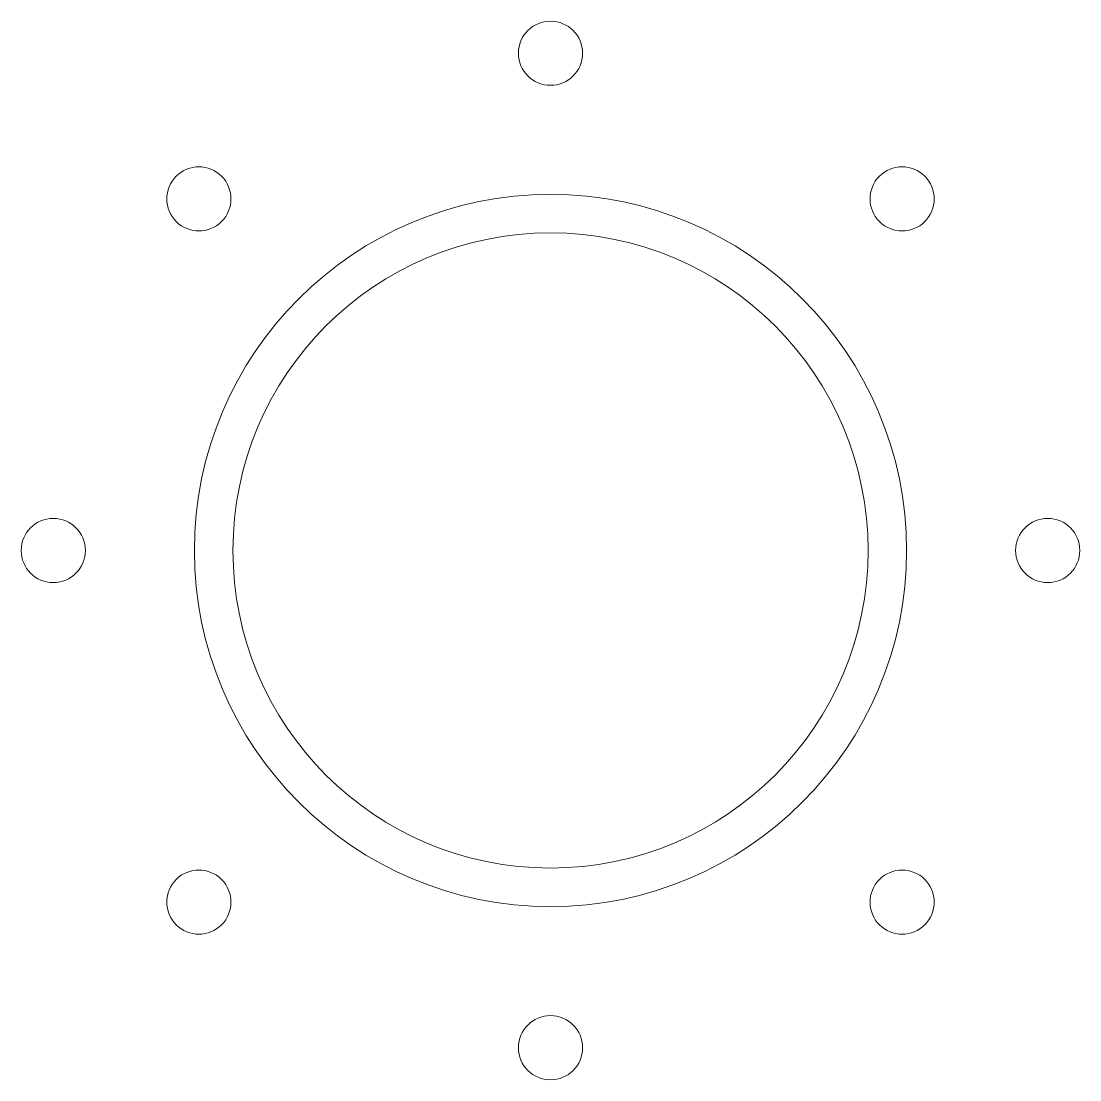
# Model space of a CAD drawing. Header units: inches. Extents: x 70.09 to 75.79, y -40.99 to -35.29.
import ezdxf

# ---------------------------------------------------------------- set-up
doc = ezdxf.new("R2010")
doc.units = ezdxf.units.IN
doc.header["$MEASUREMENT"] = 0
doc.layers.add('_U+0421_U+043B_U+043E_U+0439 1', color=7, linetype='Continuous')

# ---------------------------------------------------------------- blocks, each defined once
blk = doc.blocks.new('block 2')
at = {"layer": '_U+0421_U+043B_U+043E_U+0439 1', "lineweight": 0}
for points in [[(72.9447, -35.6316), (72.8493, -35.6316), (72.772, -35.5544), (72.772, -35.459), (72.772, -35.3636), (72.8493, -35.2862), (72.9447, -35.2862), (73.04, -35.2862), (73.1173, -35.3636), (73.1173, -35.459), (73.1173, -35.5544), (73.04, -35.6316), (72.9447, -35.6316)], [(71.1738, -36.3652), (71.1063, -36.4327), (70.9969, -36.4327), (70.9293, -36.3652), (70.862, -36.2979), (70.862, -36.1885), (70.9293, -36.121), (70.9969, -36.0536), (71.1063, -36.0536), (71.1738, -36.121), (71.2411, -36.1885), (71.2411, -36.2979), (71.1738, -36.3652)], [(74.7157, -36.3652), (74.6482, -36.2979), (74.6482, -36.1885), (74.7157, -36.121), (74.783, -36.0536), (74.8924, -36.0536), (74.9599, -36.121), (75.0275, -36.1885), (75.0275, -36.2979), (74.9599, -36.3652), (74.8924, -36.4327), (74.783, -36.4327), (74.7157, -36.3652)], [(72.9447, -40.0535), (71.8859, -40.0535), (71.0274, -39.195), (71.0274, -38.1362), (71.0274, -37.0773), (71.8859, -36.219), (72.9447, -36.219), (74.0036, -36.219), (74.8619, -37.0773), (74.8619, -38.1362), (74.8619, -39.195), (74.0036, -40.0535), (72.9447, -40.0535)], [(72.9447, -39.8461), (73.889, -39.8461), (74.6547, -39.0806), (74.6547, -38.1362), (74.6547, -37.1919), (73.889, -36.4262), (72.9447, -36.4262), (72.0003, -36.4262), (71.2348, -37.1919), (71.2348, -38.1362), (71.2348, -39.0806), (72.0003, -39.8461), (72.9447, -39.8461)], [(70.4401, -38.1362), (70.4401, -38.2316), (70.3628, -38.3089), (70.2674, -38.3089), (70.1719, -38.3089), (70.0946, -38.2316), (70.0946, -38.1362), (70.0946, -38.0407), (70.1719, -37.9636), (70.2674, -37.9636), (70.3628, -37.9636), (70.4401, -38.0407), (70.4401, -38.1362)], [(75.4491, -38.1362), (75.4491, -38.0407), (75.5265, -37.9636), (75.6219, -37.9636), (75.7173, -37.9636), (75.7947, -38.0407), (75.7947, -38.1362), (75.7947, -38.2316), (75.7173, -38.3089), (75.6219, -38.3089), (75.5265, -38.3089), (75.4491, -38.2316), (75.4491, -38.1362)], [(71.1738, -39.9071), (71.2411, -39.9746), (71.2411, -40.084), (71.1738, -40.1516), (71.1063, -40.2189), (70.9969, -40.2189), (70.9293, -40.1516), (70.862, -40.084), (70.862, -39.9746), (70.9293, -39.9071), (70.9969, -39.8398), (71.1063, -39.8398), (71.1738, -39.9071)], [(74.7157, -39.9071), (74.783, -39.8398), (74.8924, -39.8398), (74.9599, -39.9071), (75.0275, -39.9746), (75.0275, -40.084), (74.9599, -40.1516), (74.8924, -40.2189), (74.783, -40.2189), (74.7157, -40.1516), (74.6482, -40.084), (74.6482, -39.9746), (74.7157, -39.9071)], [(72.9447, -40.6408), (73.04, -40.6408), (73.1173, -40.7181), (73.1173, -40.8135), (73.1173, -40.909), (73.04, -40.9863), (72.9447, -40.9863), (72.8493, -40.9863), (72.772, -40.909), (72.772, -40.8135), (72.772, -40.7181), (72.8493, -40.6408), (72.9447, -40.6408)]]:
    blk.add_open_spline(points, degree=3, knots=[0, 0, 0, 0, 1, 1, 1, 2, 2, 2, 3, 3, 3, 4, 4, 4, 4], dxfattribs=at)

msp = doc.modelspace()

# ---------------------------------------------------------------- block references
at = {"layer": '_U+0421_U+043B_U+043E_U+0439 1'}
msp.add_blockref('block 2', (0, 0), dxfattribs=at)

doc.saveas('drawing.dxf')
